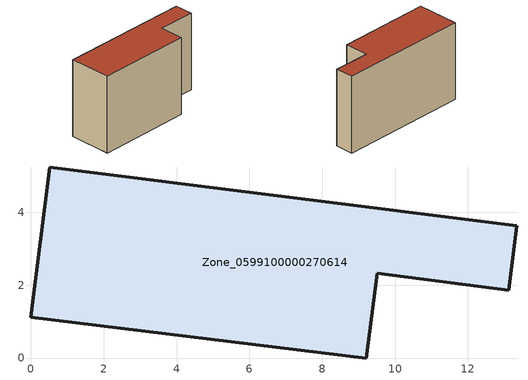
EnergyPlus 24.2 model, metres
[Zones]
Zone_0599100000270614
 floor ground (C_G): 0,1.11 0.52,5.24 13.34,3.63 13.12,1.85 9.52,2.33 9.21,0 z0
 wall outside (C_F): 13.12,1.85 13.34,3.63 0.52,5.24 0,1.11 9.21,0 9.52,2.33 13.12,1.85 z0:7.65
 roof outside (C_R): 9.21,0 9.52,2.33 13.12,1.85 13.34,3.63 0.52,5.24 0,1.11 z7.65
[BUILDING]
Pand.0599100000270614: North Axis=0; Terrain=City; Loads Convergence Tolerance Value=0.04; Temperature Convergence Tolerance Value=0.4; Solar Distribution=FullExterior; Maximum Number of Warmup Days=25; Minimum Number of Warmup Days=1
[Site:Location]
Rotterdam.The.Hague.AP_ZH_NLD Design_Conditions: Latitude=51.96; Longitude=4.45; Time Zone=1; Elevation=-4.5
[SITE:GROUNDTEMPERATURE:BUILDINGSURFACE]
18, 18, 18, 18, 18, 18, 18, 18, 18, 18, 18, 18
[MATERIAL] Thermal Absorptance=0.9; Solar Absorptance=0.7; Visible Absorptance=0.7
Name | Roughness | Thickness | Conductivity | Density | Specific Heat
G.TI.1946 | MediumSmooth | 0.15 | 1 | 540 | 1210
F.TI.1946 | Rough | 0.3 | 0.857143 | 1920 | 840
R.TI.1946 | MediumRough | 0.2 | 0.1 | 1500 | 1000
[CONSTRUCTION]
C_G: G.TI.1946
C_F: F.TI.1946
C_R: R.TI.1946
[ZONE]
Zone_0599100000270614: Type=1; Multiplier=1; Ceiling Height=Autocalculate; Volume=Autocalculate; Floor Area=autocalculate; Part of Total Floor Area=Yes
[ZONEINFILTRATION:DESIGNFLOWRATE]
Infil_Zone_0599100000270614: Zone or ZoneList or Space or SpaceList=Zone_0599100000270614; Schedule=AlwaysOn; Design Flow Rate Calculation Method=Flow/Area; Flow Rate per Floor Area=0.003; Constant Term Coefficient=1; Temperature Term Coefficient=0; Velocity Term Coefficient=0; Velocity Squared Term Coefficient=0
[HVACTEMPLATE:ZONE:IDEALLOADSAIRSYSTEM]
Zone_0599100000270614: Maximum Heating Supply Air Temperature=50; Minimum Cooling Supply Air Temperature=13; Maximum Heating Supply Air Humidity Ratio=0.0156; Minimum Cooling Supply Air Humidity Ratio=0.0077; Heating Limit=NoLimit; Cooling Limit=NoLimit; Dehumidification Control Type=ConstantSensibleHeatRatio; Cooling Sensible Heat Ratio=0.7; Dehumidification Setpoint=60; Humidification Control Type=None; Humidification Setpoint=30; Outdoor Air Method=None; Outdoor Air Flow Rate per Person=0.00944; Outdoor Air Flow Rate per Zone Floor Area=0; Outdoor Air Flow Rate per Zone=0; Demand Controlled Ventilation Type=None; Outdoor Air Economizer Type=NoEconomizer; Heat Recovery Type=None; Sensible Heat Recovery Effectiveness=0.7; Latent Heat Recovery Effectiveness=0.65
[ZONECONTROL:THERMOSTAT]
ThermostatControl_Zone_0599100000270614: Zone or ZoneList=Zone_0599100000270614; Control Type Schedule=DualSetpointControlType; Control 1=Thermostat_Zone_0599100000270614; Temperature Difference Between Cutout And Setpoint=0
[THERMOSTATSETPOINT:DUALSETPOINT]
Thermostat_Zone_0599100000270614: Heating Setpoint Temperature Schedule=HeatingSetpoint_Zone_0599100000270614; Cooling Setpoint Temperature Schedule=CoolingSetpoint_Zone_0599100000270614
[SCHEDULE:COMPACT]
HeatingSetpoint_Zone_0599100000270614: Through: 12/31, For: AllDays, Until: 24:00, 21
CoolingSetpoint_Zone_0599100000270614: Through: 12/31, For: AllDays, Until: 24:00, 24
DualSetpointControlType: Through: 12/31, For: AllDays, Until: 24:00, 4
AlwaysOn: Through: 12/31, For: AllDays, Until: 24:00, 1
